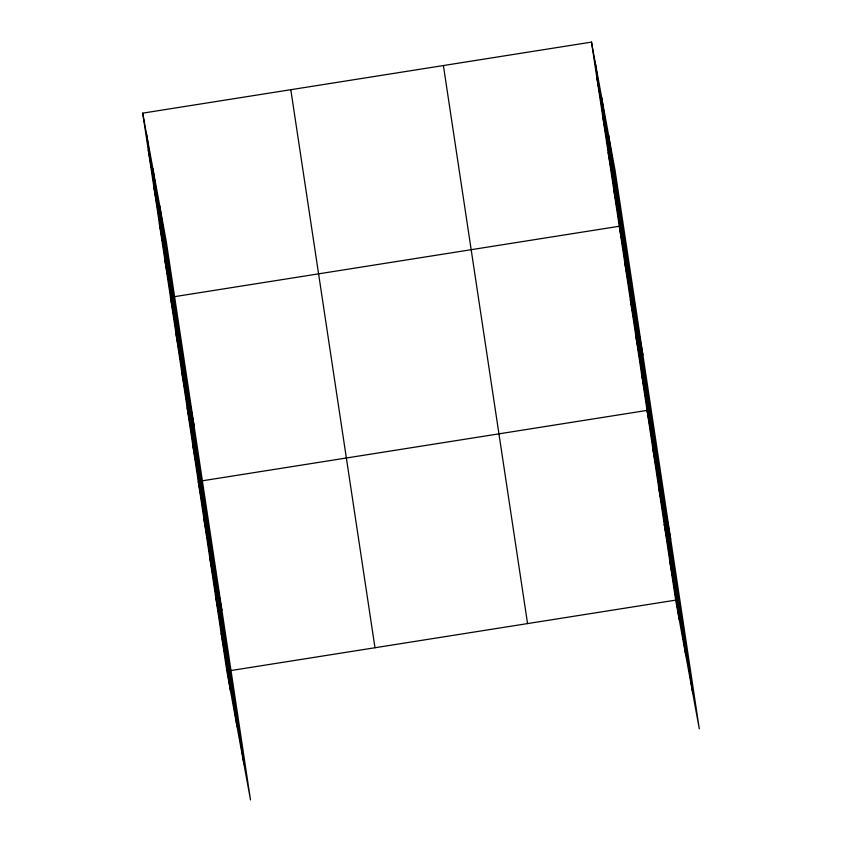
<?xml version="1.0" encoding="UTF-8"?>
<svg xmlns="http://www.w3.org/2000/svg" width="842" height="842" viewBox="0 0 842 842"><rect width="100%" height="100%" fill="white"/><g stroke="black" fill="none" stroke-linecap="round" stroke-linejoin="round"><path stroke-width="1.26" d="M142.708 113.144L166.327 241.865L250.506 799.9L226.877 671.179L142.708 113.144L591.494 42.1L615.123 170.821L699.292 728.856L675.673 600.136L591.494 42.1M174.378 296.679L619.27 226.256L642.899 354.966M202.154 480.835L647.056 410.401L670.674 539.122M230.782 670.569L675.673 600.136M597.052 78.927L600.63 98.43M602.609 115.764L606.187 135.267M608.166 152.591L611.745 172.094M613.723 189.418L617.302 208.921M624.827 263.083L628.406 282.586M630.384 299.91L633.963 319.413M635.942 336.747L639.52 356.25M641.499 373.574L645.077 393.077M652.771 448.354L656.35 467.857M658.497 486.297L662.075 505.8M664.222 524.25L667.801 543.753M669.948 562.193L673.526 581.696M148.266 149.971L151.844 169.474M153.812 186.808L157.391 206.311M159.37 223.635L162.948 243.138M164.927 260.462L168.505 279.965M170.484 297.3L194.102 426.01M176.041 334.127L179.62 353.629M181.598 370.954L185.177 390.456M187.145 407.791L190.734 427.294M192.702 444.618L196.281 464.121M198.259 481.445L221.888 610.166M203.985 519.398L207.564 538.901M209.711 557.341L213.289 576.844M215.436 595.294L219.015 614.797M221.151 633.237L224.74 652.739M608.503 134.773L692.682 692.819M601.693 97.64L685.862 655.686M595.073 61.603L679.252 619.638M443.397 65.539L527.566 623.585M290.806 89.694L374.985 647.74M159.717 205.816L243.885 763.862M152.897 168.684L237.076 726.73M146.287 132.647L230.455 690.682"/></g></svg>
